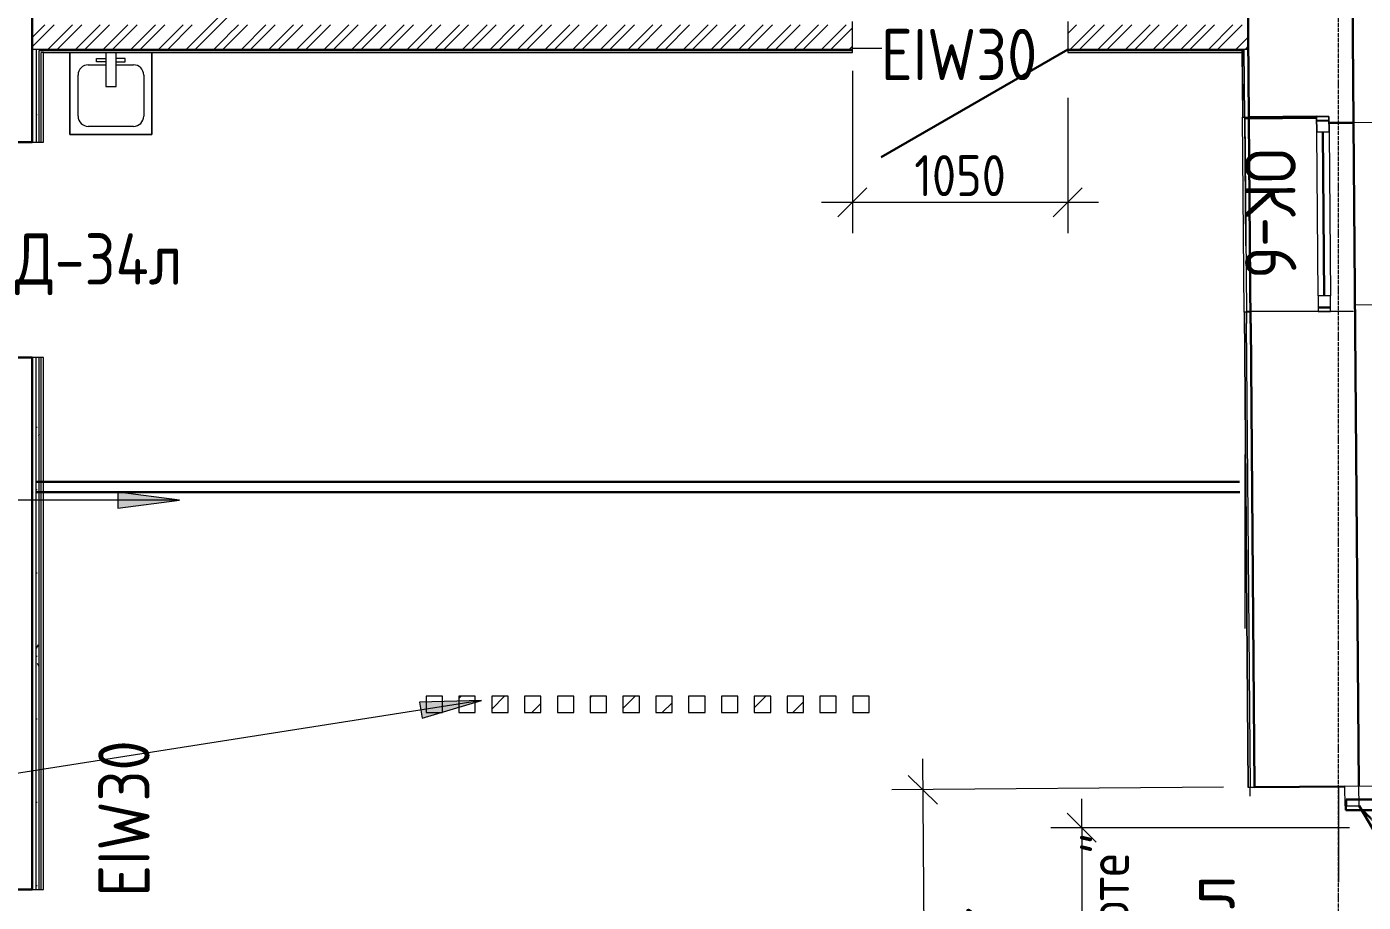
# Model space of a CAD drawing. Header units: millimetres. Extents: x 504091 to 2165846, y 135022 to 442887.
# Drawn here: x 1449105 to 1455621, y 332071 to 336338 of the extents above; entities that cross this region are included whole.
import ezdxf

# ---------------------------------------------------------------- set-up
doc = ezdxf.new("R2010")
doc.units = ezdxf.units.MM
for name, pattern in [('ADSK_Линия сетки', [25, 20, -2.5, 0, -2.5]), ('ADSK_Штриховая_ш3 п1_5', [4.5, 3, -1.5]), ('осеваяX2', [4, 2.5, -0.5, 0.5, -0.5])]:
    doc.linetypes.add(name, pattern=pattern)
doc.layers.get('Defpoints').update_dxf_attribs({"color": 255})
for name, color, linetype, lineweight in [('_ Окна', 7, 'Continuous', 30), ('Аннотация', 7, 'Continuous', 9), ('Двери', 7, 'Continuous', 20), ('Марки дверей', 7, 'Continuous', 20), ('Марки окон', 7, 'Continuous', 20), ('Ограждение', 7, 'Continuous', 18), ('Окна', 7, 'Continuous', 18), ('Оси', 165, 'осеваяX2', 13), ('Перекрытие', 7, 'Continuous', 18), ('размеры', 7, 'Continuous', 9), ('Сантехника', 7, 'Continuous', 18), ('Стены внутренние', 7, 'Continuous', 18), ('Стены наружные', 7, 'Continuous', 18), ('Стены несущие', 7, 'Continuous', 30), ('Стены отделка', 7, 'Continuous', 30), ('Стены штриховка', 7, 'Continuous', 18)]:
    doc.layers.add(name, color=color, linetype=linetype, lineweight=lineweight)
doc.layers.add('Линии', color=7, linetype='Continuous', lineweight=9, true_color=0x00a600)
doc.styles.add('GOST Common_1', font='GOST_Common.ttf', dxfattribs={"width": 0.9, "height": 250})
doc.styles.add('GOST Common_2', font='GOST_Common.ttf', dxfattribs={"width": 0.9, "height": 200})
doc.styles.add('GOST Common_4', font='GOST_Common.ttf', dxfattribs={"width": 0.9, "height": 200})
doc.dimstyles.new('ADSK_Основной_2_5_мм_Округление_до_1_мм', dxfattribs={"dimscale": 304.8, "dimtxt": 251.428749, "dimasz": 0.463911, "dimexe": 0.492126, "dimexo": 0.492126, "dimgap": 0.098425, "dimtad": 1, "dimdec": 0, "dimdsep": 46, "dimtxsty": 'GOST Common_1', "dimblk1": 'OBLIQUE', "dimblk2": 'OBLIQUE', "dimsah": 1, "dimcen": 0.09, "dimdle": 0.492126, "dimazin": 2, "dimtfac": 1, "dimtdec": 4, "dimtix": 1, "dimtmove": 0, "dimatfit": 3, "dimfxl": 0, "dimtvp": 1, "dimtolj": 1, "dimtzin": 0, "dimlwd": 20, "dimlwe": 20, "dimarcsym": 0})
doc.dimstyles.new('ADSK_Основной_2_мм', dxfattribs={"dimscale": 304.8, "dimtxt": 201.142999, "dimasz": 0.463911, "dimexe": 0.492126, "dimexo": 0.492126, "dimgap": 0.098425, "dimtad": 1, "dimrnd": 0.01, "dimdsep": 46, "dimtxsty": 'GOST Common_4', "dimblk1": 'OBLIQUE', "dimblk2": 'OBLIQUE', "dimsah": 1, "dimcen": 0.09, "dimdle": 0.492126, "dimazin": 2, "dimtfac": 1, "dimtdec": 4, "dimtix": 1, "dimtmove": 0, "dimatfit": 3, "dimfxl": 0, "dimtvp": 1, "dimtolj": 1, "dimtzin": 0, "dimlwd": 20, "dimlwe": 20, "dimarcsym": 0})
pattern_1 = [(45, (1368096.43, 304821.34), (-67.35192, 67.35192), []), (45, (1368141.33, 304821.34), (-67.35192, 67.35192), [])]

# ---------------------------------------------------------------- blocks, each defined once
blk = doc.blocks.new('AC_Дверь_Однопольная_Деревянная - 1050х2200 пр EI30 Д-34пр-3635889-План 1-го этажа')
at = {"layer": 'Двери', "lineweight": 30}
blk.add_line((-525, 75), (384.3, 600), dxfattribs=at)
blk = doc.blocks.new('Ограждение_куообразное_2 - Ограждение_куообразное_2-1751029-План 1-го этажа')
at = {"layer": 'Ограждение'}
h = blk.add_hatch(dxfattribs=at)
h.set_pattern_fill('FP_20', color=256, style=0, pattern_type=2)
h.set_pattern_definition([(45, (0, 0), (-106.066, 106.066), [])])
h.paths.add_polyline_path([(51461.7, 28173.7), (51461.7, 28253.7), (51381.7, 28253.7), (51381.7, 28173.7)])
h.paths.add_polyline_path([(51301.7, 28173.7), (51301.7, 28253.7), (51221.7, 28253.7), (51221.7, 28173.7), (51283.5, 28173.7)])
h.paths.add_polyline_path([(51608.1, 28173.7), (51621.7, 28173.7), (51621.7, 28253.7), (51541.7, 28253.7), (51541.7, 28173.7)])
h.paths.add_polyline_path([(51061.7, 28173.7), (51141.7, 28173.7), (51141.7, 28253.7), (51061.7, 28253.7)])
h.paths.add_polyline_path([(52981.7, 28173.7), (53061.7, 28173.7), (53061.7, 28253.7), (52981.7, 28253.7)])
h.paths.add_polyline_path([(50901.7, 28173.7), (50981.7, 28173.7), (50981.7, 28253.7), (50901.7, 28253.7)])
h.paths.add_polyline_path([(52501.7, 28173.7), (52581.7, 28173.7), (52581.7, 28253.7), (52501.7, 28253.7)])
h.paths.add_polyline_path([(52901.7, 28173.7), (52900.6, 28253.7), (52821.7, 28253.7), (52821.7, 28173.7), (52884.4, 28173.7)])
h.paths.add_polyline_path([(52101.7, 28173.7), (52101.7, 28253.7), (52021.7, 28253.7), (52021.7, 28173.7), (52035.9, 28173.7)])
h.paths.add_polyline_path([(52661.7, 28173.7), (52741.7, 28173.7), (52741.7, 28253.7), (52661.7, 28253.7)])
h.paths.add_polyline_path([(52421.7, 28173.7), (52421.7, 28253.7), (52341.7, 28253.7), (52341.7, 28173.7)])
h.paths.add_polyline_path([(52261.7, 28173.7), (52261.7, 28253.7), (52181.7, 28253.7), (52181.7, 28173.7)])
h.paths.add_polyline_path([(51861.7, 28173.7), (51941.7, 28173.7), (51941.7, 28253.7), (51861.7, 28253.7)])
h.paths.add_polyline_path([(51701.7, 28173.7), (51781.7, 28173.7), (51781.7, 28253.7), (51701.7, 28253.7)])
at = {"layer": 'Ограждение', "lineweight": 18}
for p, q in [((50981.7, 28253.7), (50901.7, 28253.7)), ((50901.7, 28253.7), (50901.7, 28173.7)), ((50981.7, 28173.7), (50981.7, 28253.7)), ((51141.7, 28253.7), (51061.7, 28253.7)), ((51061.7, 28253.7), (51061.7, 28173.7)), ((51141.7, 28173.7), (51141.7, 28253.7)), ((51301.7, 28253.7), (51221.7, 28253.7)), ((51221.7, 28253.7), (51221.7, 28173.7)), ((51301.7, 28173.7), (51301.7, 28253.7)), ((51461.7, 28253.7), (51381.7, 28253.7)), ((51381.7, 28253.7), (51381.7, 28173.7)), ((51461.7, 28173.7), (51461.7, 28253.7)), ((51621.7, 28253.7), (51541.7, 28253.7)), ((51541.7, 28253.7), (51541.7, 28173.7)), ((51621.7, 28173.7), (51621.7, 28253.7)), ((51781.7, 28253.7), (51701.7, 28253.7)), ((51701.7, 28253.7), (51701.7, 28173.7)), ((51781.7, 28173.7), (51781.7, 28253.7)), ((51941.7, 28253.7), (51861.7, 28253.7)), ((51861.7, 28253.7), (51861.7, 28173.7)), ((51941.7, 28173.7), (51941.7, 28253.7)), ((52101.7, 28253.7), (52021.7, 28253.7)), ((52021.7, 28253.7), (52021.7, 28173.7)), ((52101.7, 28173.7), (52101.7, 28253.7)), ((52261.7, 28253.7), (52181.7, 28253.7)), ((52181.7, 28253.7), (52181.7, 28173.7)), ((52261.7, 28173.7), (52261.7, 28253.7)), ((52421.7, 28253.7), (52341.7, 28253.7)), ((52341.7, 28253.7), (52341.7, 28173.7)), ((52421.7, 28173.7), (52421.7, 28253.7)), ((52581.7, 28253.7), (52501.7, 28253.7)), ((52501.7, 28253.7), (52501.7, 28173.7)), ((52581.7, 28173.7), (52581.7, 28253.7)), ((52741.7, 28253.7), (52661.7, 28253.7)), ((52661.7, 28253.7), (52661.7, 28173.7)), ((52741.7, 28173.7), (52741.7, 28253.7)), ((52901.7, 28253.7), (52821.7, 28253.7)), ((52821.7, 28253.7), (52821.7, 28173.7)), ((52901.7, 28173.7), (52901.7, 28253.7)), ((53061.7, 28253.7), (52981.7, 28253.7)), ((52981.7, 28253.7), (52981.7, 28173.7)), ((53061.7, 28173.7), (53061.7, 28253.7)), ((50901.7, 28173.7), (50981.7, 28173.7)), ((51061.7, 28173.7), (51141.7, 28173.7)), ((51221.7, 28173.7), (51301.7, 28173.7)), ((51381.7, 28173.7), (51461.7, 28173.7)), ((51541.7, 28173.7), (51621.7, 28173.7)), ((51701.7, 28173.7), (51781.7, 28173.7)), ((51861.7, 28173.7), (51941.7, 28173.7)), ((52021.7, 28173.7), (52101.7, 28173.7)), ((52181.7, 28173.7), (52261.7, 28173.7)), ((52341.7, 28173.7), (52421.7, 28173.7)), ((52501.7, 28173.7), (52581.7, 28173.7)), ((52661.7, 28173.7), (52741.7, 28173.7)), ((52821.7, 28173.7), (52901.7, 28173.7)), ((52981.7, 28173.7), (53061.7, 28173.7))]:
    blk.add_line(p, q, dxfattribs=at)
blk = doc.blocks.new('окна_rehau_однопольное_фрамуга_сверху - 910х2230 _нов_ ок-6-2054215-План 1-го этажа')
at = {"layer": '_ Окна', "lineweight": 18}
for p, q in [((-475, 75), (-475, 135)), ((-475, 135), (-399, 135)), ((-399, 135), (-399, 75)), ((399, 135), (399, 75)), ((475, 135), (399, 135)), ((475, 75), (475, 135)), ((-399, 75), (-475, 75)), ((399, 75), (475, 75))]:
    blk.add_line(p, q, dxfattribs=at)
at = {"layer": '_ Окна'}
for p, q in [((-455, 75), (-455, 135)), ((455, 75), (455, 135)), ((-399, 105), (399, 105))]:
    blk.add_line(p, q, dxfattribs=at)
at = {"layer": 'Окна'}
for p, q in [((-475, 135), (-475, 75)), ((-399, 135), (-475, 135)), ((-399, 135), (399, 135)), ((475, 135), (399, 135)), ((475, 75), (475, 135)), ((-475, 75), (-399, 75)), ((399, 75), (-399, 75)), ((399, 75), (475, 75))]:
    blk.add_line(p, q, dxfattribs=at)
blk = doc.blocks.new('SND_2D_Раковина - 400х400-608087-План 1-го этажа')
at = {"layer": 'Сантехника'}
for p, q in [((-200, 180), (-200, -220)), ((-200, -220), (-200, 180)), ((-70, 150), (-25, 150)), ((-70, 135), (-70, 150)), ((-25, 135), (-70, 135)), ((-25, 180), (-25, 15)), ((25, 15), (25, 180)), ((70, 150), (25, 150)), ((25, 135), (70, 135)), ((70, 135), (70, 150)), ((200, -220), (200, 180)), ((200, 180), (200, -220)), ((-160, -130), (-160, 70)), ((-110, 120), (-25, 120)), ((25, 120), (110, 120)), ((160, 70), (160, -130)), ((-25, 15), (25, 15)), ((110, -180), (-110, -180)), ((-200, -220), (200, -220)), ((200, -220), (-200, -220))]:
    blk.add_line(p, q, dxfattribs=at)
for centre, start, end in [((-110, 70), 90, 180), ((110, 70), 0, 90), ((-110, -130), 180, 270), ((110, -130), 270, 0)]:
    blk.add_arc(centre, 50, start, end, dxfattribs=at)
blk = doc.blocks.new('Дверь-Alumark_двупольная с глухим окном_S70 - 1600х3150 Открывание наружу _СП 24мм Обычный_ левая_ДН-1-6393487-План 1-го этажа')
at = {"layer": 'Двери', "lineweight": 30}
for p, q in [((880, 255), (87.6, 712.5)), ((-630, 255), (-114.7, 552.5))]:
    blk.add_line(p, q, dxfattribs=at)
at = {"layer": 'Двери'}
for p, q in [((-725, 255), (-725, 185)), ((-630, 255), (-725, 255)), ((-630, 185), (-630, 255)), ((880, 255), (880, 185)), ((975, 255), (880, 255)), ((975, 185), (975, 255)), ((-725, 185), (-630, 185)), ((880, 185), (975, 185))]:
    blk.add_line(p, q, dxfattribs=at)
blk = doc.blocks.new('_Oblique')
at = {"color": 0, "linetype": 'ByBlock', "lineweight": -2}
blk.add_line((-0.5, -0.5), (0.5, 0.5), dxfattribs=at)
blk = doc.blocks.new('*D2787')
at = {"layer": 'Defpoints', "color": 0, "lineweight": 20, "transparency": 16777216}
for p in [(1453130.5, 336272.9), (1454180.5, 336142.3), (1454180.5, 335482.4)]:
    blk.add_point(p, dxfattribs=at)
at = {"layer": 'размеры', "color": 0, "transparency": 16777216}
for p, q in [((1453130.5, 336122.9), (1453130.5, 335332.4)), ((1454180.5, 335992.3), (1454180.5, 335332.4)), ((1452980.5, 335482.4), (1454330.5, 335482.4))]:
    blk.add_line(p, q, dxfattribs=at)
at = {"layer": 'размеры', "color": 0, "transparency": 16777216, "xscale": 141.4, "yscale": 141.4, "zscale": 141.4, "rotation": 180}
blk.add_blockref('_Oblique', (1453130.5, 335482.4), dxfattribs=at)
at = {"layer": 'размеры', "color": 0, "transparency": 16777216, "xscale": 141.4, "yscale": 141.4, "zscale": 141.4}
blk.add_blockref('_Oblique', (1454180.5, 335482.4), dxfattribs=at)
at = {"layer": 'размеры', "color": 0, "lineweight": 20, "transparency": 16777216, "insert": (1453655.5, 335612.4), "char_height": 200, "width": 560.473, "attachment_point": 5, "style": 'GOST Common_4'}
blk.add_mtext('\\A1;1050', dxfattribs=at)
blk = doc.blocks.new('*D2723')
at = {"layer": 'Defpoints', "color": 0, "lineweight": 20, "transparency": 16777216}
for p in [(1455703.4, 332434.1), (1454248.5, 331134.1), (1455703.6, 331134.1)]:
    blk.add_point(p, dxfattribs=at)
at = {"layer": 'размеры', "color": 0, "transparency": 16777216}
for p, q in [((1454248.5, 332434.1), (1454248.5, 332575.5)), ((1455553.4, 332434.1), (1454098.5, 332434.1)), ((1454248.5, 332434.1), (1454248.5, 331134.1)), ((1455553.6, 331134.1), (1454098.5, 331134.1)), ((1454248.5, 331134.1), (1454248.5, 330992.7))]:
    blk.add_line(p, q, dxfattribs=at)
at = {"layer": 'размеры', "color": 0, "transparency": 16777216, "xscale": 141.4, "yscale": 141.4, "zscale": 141.4}
for p, rotation in [((1454248.5, 332434.1), 270), ((1454248.5, 331134.1), 90)]:
    blk.add_blockref('_Oblique', p, dxfattribs=dict(at, rotation=rotation))
at = {"layer": 'размеры', "color": 0, "lineweight": 20, "transparency": 16777216, "char_height": 200, "width": 1595.507, "attachment_point": 5, "rotation": 90, "style": 'GOST Common_4'}
for s, insert in [('\\A1;"в чистоте"', (1454378.6, 331784.1)), ('\\A1;12OO', (1454118.5, 331784.1))]:
    blk.add_mtext(s, dxfattribs=dict(at, insert=insert))
blk = doc.blocks.new('*D2764')
at = {"layer": 'Defpoints', "color": 0, "lineweight": 20, "transparency": 16777216}
for p in [(1455090.1, 332632.4), (1453487.2, 330919.3), (1455103.9, 330932.4)]:
    blk.add_point(p, dxfattribs=at)
at = {"layer": 'размеры', "color": 0, "transparency": 16777216}
for p, q in [((1453472.3, 332769.3), (1453488.5, 330769.3)), ((1454940.1, 332631.1), (1453323.5, 332618.1)), ((1454953.9, 330931.2), (1453337.2, 330918.1))]:
    blk.add_line(p, q, dxfattribs=at)
at = {"layer": 'размеры', "color": 0, "transparency": 16777216, "xscale": 141.4, "yscale": 141.4, "zscale": 141.4}
for p, rotation in [((1453473.5, 332619.3), 90.46338186677126), ((1453487.2, 330919.3), 270.4633818667713)]:
    blk.add_blockref('_Oblique', p, dxfattribs=dict(at, rotation=rotation))
at = {"layer": 'размеры', "color": 0, "lineweight": 20, "transparency": 16777216, "insert": (1453635.4, 331770.6), "char_height": 250, "width": 700.591, "attachment_point": 5, "rotation": 270.46338, "style": 'GOST Common_1'}
blk.add_mtext('\\A1;1700', dxfattribs=at)

msp = doc.modelspace()

# ---------------------------------------------------------------- hatches: boundary and pattern name
at = {"layer": 'Аннотация', "lineweight": 9}
for points in [[(1449849.8685, 334030.9029), (1449549.8685, 334070.3987), (1449549.8685, 333991.4072)], [(1451322.8093, 333054.2611), (1451020.3152, 333046.6967), (1451032.5802, 332968.6632)]]:
    msp.add_hatch(color=256, dxfattribs=at).paths.add_polyline_path(points)
at = {"layer": 'Стены внутренние', "lineweight": 9}
h = msp.add_hatch(dxfattribs=at)
h.set_pattern_fill('FP_12', color=256, style=0, pattern_type=2)
h.set_pattern_definition([(0, (1400150.29, 304821.34), (406.4, 101.6), [33.528, -271.272, 33.528, -271.272, -1625.6]), (0, (1400150.29, 304821.34), (406.4, 101.6), [-609.6, 33.528, -576.072, 33.528, -271.272, -711.2]), (0, (1400150.29, 304821.34), (406.4, 101.6), [-1524, 33.528, -169.672, 33.528, -474.472]), (120, (1400302.69, 304872.14), (-291.18818, 301.15272), [33.528, -271.272, 33.528, -271.272, -1625.6]), (120, (1400302.69, 304872.14), (-291.18818, 301.15272), [-609.6, 33.528, -576.072, 33.528, -271.272, -711.2]), (120, (1400302.69, 304872.14), (-291.18818, 301.15272), [-1524, 33.528, -169.672, 33.528, -474.472]), (240, (1400353.49, 305075.34), (-115.21182, -402.75272), [33.528, -271.272, 33.528, -271.272, -1625.6]), (240, (1400353.49, 305075.34), (-115.21182, -402.75272), [-609.6, 33.528, -576.072, 33.528, -271.272, -711.2]), (240, (1400353.49, 305075.34), (-115.21182, -402.75272), [-1524, 33.528, -169.672, 33.528, -474.472])])
h.paths.add_polyline_path([(1449166.1787, 327849.4627), (1449166.1787, 331083.6625), (1449151.1787, 331083.6625), (1449151.1787, 327849.4627)])
h.paths.add_polyline_path([(1449166.1787, 332133.6625), (1449166.1787, 334726.3441), (1449151.1787, 334726.3441), (1449151.1787, 332133.6625)])
h.paths.add_polyline_path([(1449166.1787, 335776.3441), (1449166.1787, 336232.624), (1449151.1787, 336232.624), (1449151.1787, 335776.3441)])
at = {"layer": 'Стены штриховка'}
h = msp.add_hatch(dxfattribs=at)
h.set_pattern_fill('ANSI32', color=256, scale=10)
h.set_pattern_definition(pattern_1)
h.paths.add_polyline_path([(1453130.4914, 336347.624), (1450083.7498, 336347.624), (1450083.7498, 336227.624), (1453130.4914, 336227.624)])
h.paths.add_polyline_path([(1455060.0608, 336347.624), (1454180.4914, 336347.624), (1454180.4914, 336227.624), (1455060.8696, 336227.624)])
h.paths.add_polyline_path([(1449963.2863, 336227.624), (1450083.2863, 336227.624), (1450083.2863, 338086.9034), (1449963.2863, 338086.9034), (1449963.2863, 336347.624)])
h = msp.add_hatch(dxfattribs=at)
h.set_pattern_fill('ANSI32', color=256, scale=10)
h.set_pattern_definition(pattern_1)
h.paths.add_polyline_path([(1449359.1107, 336227.624), (1449963.2863, 336227.624), (1449962.566, 336347.624), (1449131.1787, 336347.624), (1449131.1787, 336227.624)])

# ---------------------------------------------------------------- linework, layer by layer
at = {"layer": 'Аннотация', "lineweight": 9}
for p, q in [((1449849.8685, 334030.9029), (1442613.4342, 334030.9029)), ((1449849.8685, 334030.9029), (1449549.8685, 334070.3987)), ((1449549.8685, 334070.3987), (1449549.8685, 333991.4072)), ((1449549.8685, 333991.4072), (1449849.8685, 334030.9029)), ((1451322.8093, 333054.2611), (1442474.4845, 331663.512)), ((1451322.8093, 333054.2611), (1451020.3152, 333046.6967)), ((1451032.5802, 332968.6632), (1451322.8093, 333054.2611)), ((1451020.3152, 333046.6967), (1451032.5802, 332968.6632))]:
    msp.add_line(p, q, dxfattribs=at)
at = {"layer": 'Линии', "color": 7}
msp.add_line((1455054.1971, 334951.6674), (1455574.1971, 334951.6674), dxfattribs=at)
at = {"layer": 'Линии', "color": 7, "linetype": 'ADSK_Штриховая_ш3 п1_5', "lineweight": 30}
for p, q in [((1449151.1787, 334120.1483), (1455019.0633, 334120.1483)), ((1455019.0633, 334070.1483), (1449151.1787, 334070.1483)), ((1455537.3903, 332572.0977), (1455536.6645, 332519.0977)), ((1456180.4759, 332572.0977), (1455537.3903, 332572.0977)), ((1455536.6645, 332519.0977), (1456179.7501, 332519.0977)), ((1455703.413, 332434.0977), (1455618.413, 332519.0977))]:
    msp.add_line(p, q, dxfattribs=at)
at = {"layer": 'Оси', "linetype": 'ADSK_Линия сетки'}
msp.add_line((1455499.8592, 300469.847), (1455499.8592, 349044.3426), dxfattribs=at)
at = {"layer": 'Перекрытие', "color": 7, "true_color": 0xffffff}
for p, q in [((1453273.3239, 336232.624), (1453130.4914, 336232.624)), ((1455070.3678, 332588.3521), (1455070.0195, 332632.1983))]:
    msp.add_line(p, q, dxfattribs=at)
at = {"layer": 'Перекрытие'}
for p, q in [((1455045.7133, 333405.2868), (1455045.7133, 334253.8149)), ((1455499.8592, 332635.6747), (1455499.8592, 332169.4475))]:
    msp.add_line(p, q, dxfattribs=at)
at = {"layer": 'Стены внутренние'}
for p, q in [((1455048.7683, 335270.9127), (1455043.7039, 335897.0922)), ((1455043.7525, 335891.0924), (1455063.7518, 335891.2541)), ((1455573.9292, 335871.3795), (1455573.9373, 335870.3796)), ((1455049.4877, 335270.9185), (1455048.7683, 335270.9127))]:
    msp.add_line(p, q, dxfattribs=at)
at = {"layer": 'Стены наружные'}
for p, q in [((1455040.1068, 334947.032), (1455032.4237, 335897.001)), ((1455044.4233, 335897.098), (1455052.1064, 334947.1291)), ((1455581.8464, 334981.4145), (1455574.6486, 335871.3854))]:
    msp.add_line(p, q, dxfattribs=at)
at = {"layer": 'Стены несущие'}
for p, q in [((1449131.1787, 335776.3441), (1449131.1787, 340184.3441)), ((1455573.9292, 335871.3795), (1455546.5241, 339259.8673)), ((1455063.7033, 335897.254), (1455036.9452, 339205.7443)), ((1455063.7033, 335897.254), (1455393.6925, 335899.9228)), ((1455393.741, 335893.923), (1455063.7518, 335891.2541)), ((1455063.7518, 335891.2541), (1455071.8393, 334891.2869)), ((1455453.9332, 335870.409), (1455573.9292, 335871.3795)), ((1455573.9373, 335870.3796), (1455453.9412, 335869.4091)), ((1455600.0921, 332636.4853), (1455573.9373, 335870.3796)), ((1448621.1787, 335776.3441), (1449131.1787, 335776.3441)), ((1455071.8393, 334891.2869), (1455072.5586, 334891.2927)), ((1455090.8282, 332632.3665), (1455072.5586, 334891.2927)), ((1449131.1787, 334726.3441), (1448621.1787, 334726.3441)), ((1449131.1787, 334726.3441), (1449131.1787, 332133.6625)), ((1455090.8282, 332632.3665), (1455530.0944, 332635.9192)), ((1448621.1787, 332133.6625), (1449131.1787, 332133.6625))]:
    msp.add_line(p, q, dxfattribs=at)
at = {"layer": 'Стены отделка', "lineweight": 9}
for p, q in [((1455547.2435, 339259.8731), (1455574.6486, 335871.3854)), ((1453130.4914, 336212.624), (1453130.4914, 336363.524)), ((1454180.4914, 336363.524), (1454180.4914, 336212.624)), ((1449151.1787, 336227.624), (1449151.1787, 335776.3441)), ((1449186.1787, 336212.624), (1453130.4914, 336212.624)), ((1449186.1787, 335776.3441), (1449186.1787, 336212.624)), ((1454180.4914, 336212.624), (1455029.7093, 336212.624)), ((1455029.7983, 336221.624), (1455032.4237, 335897.001)), ((1455043.7039, 335897.0922), (1455041.0307, 336227.624)), ((1455032.4237, 335897.001), (1455063.7033, 335897.254)), ((1455574.6486, 335871.3854), (1455744.643, 335872.7602)), ((1449131.1787, 335776.3441), (1449186.1787, 335776.3441)), ((1455072.1057, 334947.2908), (1455040.1068, 334947.032)), ((1455040.1068, 334947.032), (1455058.8292, 332632.1078)), ((1455052.1064, 334947.1291), (1455052.5593, 334891.1309)), ((1455072.5586, 334891.2927), (1455072.1057, 334947.2908)), ((1455731.8415, 334982.6276), (1455581.8464, 334981.4145)), ((1455581.8464, 334981.4145), (1455600.8115, 332636.4912)), ((1449186.1787, 334726.3441), (1449131.1787, 334726.3441)), ((1449186.1787, 332133.6625), (1449186.1787, 334726.3441)), ((1455058.8292, 332632.1078), (1455090.8282, 332632.3665)), ((1455600.8115, 332636.4912), (1455750.8066, 332637.7043)), ((1449131.1787, 332133.6625), (1449186.1787, 332133.6625))]:
    msp.add_line(p, q, dxfattribs=at)
at = {"layer": 'Стены штриховка'}
for p, q in [((1453130.4914, 336227.624), (1449131.1787, 336227.624)), ((1449166.1787, 336221.624), (1453130.4914, 336221.624)), ((1449166.1787, 335776.3441), (1449166.1787, 336221.624)), ((1449186.1787, 336212.624), (1449175.1787, 336212.624)), ((1449175.1787, 335776.3441), (1449175.1787, 336212.624)), ((1455060.8696, 336227.624), (1454180.4914, 336227.624)), ((1454180.4914, 336221.624), (1455040.9175, 336221.624)), ((1455031.7983, 336221.624), (1455034.4236, 335897.0171)), ((1455042.1067, 334947.0482), (1455060.8292, 332632.1239)), ((1455070.8288, 332632.2048), (1455052.5593, 334891.1309)), ((1449151.1787, 332133.6625), (1449151.1787, 334726.3441)), ((1449166.1787, 332133.6625), (1449166.1787, 334726.3441)), ((1449175.1787, 332133.6625), (1449175.1787, 334726.3441))]:
    msp.add_line(p, q, dxfattribs=at)

# ---------------------------------------------------------------- block references
at = {"layer": 'Двери', "color": 8, "true_color": 0x7f7f7f, "rotation": 180}
msp.add_blockref('AC_Дверь_Однопольная_Деревянная - 1050х2200 пр EI30 Д-34пр-3635889-План 1-го этажа', (1453655.4914, 336302.624), dxfattribs=at)
at = {"layer": 'Двери', "rotation": 270.4633818725635}
msp.add_blockref('Дверь-Alumark_двупольная с глухим окном_S70 - 1600х3150 Открывание наружу _СП 24мм Обычный_ левая_ДН-1-6393487-План 1-го этажа', (1455350.9639, 331909.4467), dxfattribs=at)
at = {"layer": 'Ограждение'}
msp.add_blockref('Ограждение_куообразное_2 - Ограждение_куообразное_2-1751029-План 1-го этажа', (1400150.2939, 304821.3441), dxfattribs=at)
at = {"layer": 'Окна', "rotation": 270.4633818725635}
msp.add_blockref('окна_rehau_однопольное_фрамуга_сверху - 910х2230 _нов_ ок-6-2054215-План 1-го этажа', (1455322.5365, 335424.3318), dxfattribs=at)
at = {"layer": 'Сантехника'}
msp.add_blockref('SND_2D_Раковина - 400х400-608087-План 1-го этажа', (1449515.1956, 336032.624), dxfattribs=at)

# ---------------------------------------------------------------- texts
at = {"layer": 'Аннотация', "color": 1, "lineweight": 9, "true_color": 0xff0000, "insert": (1453268.0507, 336327.8684), "char_height": 250, "width": 559.035, "attachment_point": 1, "line_spacing_factor": 1.022766, "style": 'GOST Common_2'}
msp.add_mtext('\\pt360,720,1080,1440,1800,2160,2520,2880,3240,3600,3960,4320,4680,5040,5400,5760,6120,6480,6840,7200,7560,7920,8280,8640,9000,9360,9720,10080,10440,10800,11160,11520;ЕIW30', dxfattribs=at)
at = {"layer": 'Аннотация', "color": 1, "lineweight": 9, "true_color": 0xff0000, "insert": (1449453.7531, 332096.3715), "char_height": 250, "width": 559.035, "attachment_point": 1, "rotation": 90, "line_spacing_factor": 1.022766, "style": 'GOST Common_2'}
msp.add_mtext('\\pt360,720,1080,1440,1800,2160,2520,2880,3240,3600,3960,4320,4680,5040,5400,5760,6120,6480,6840,7200,7560,7920,8280,8640,9000,9360,9720,10080,10440,10800,11160,11520;ЕIW30', dxfattribs=at)
at = {"layer": 'Марки дверей', "lineweight": 9, "insert": (1449455.0885, 335180.4879), "char_height": 250, "width": 869.4, "attachment_point": 5, "line_spacing_factor": 1.022766, "style": 'GOST Common_2'}
msp.add_mtext('\\pt450,900,1350,1800,2250,2700,3150,3600,4050,4500,4950,5400,5850,6300,6750,7200,7650,8100,8550,9000,9450,9900,10350,10800,11250,11700,12150,12600,13050,13500,13950,14400;Д-34л', dxfattribs=at)
at = {"layer": 'Марки дверей', "lineweight": 9, "insert": (1454895.7329, 331801.3271), "char_height": 250, "width": 821.7, "attachment_point": 5, "rotation": 90, "line_spacing_factor": 1.022766, "style": 'GOST Common_2'}
msp.add_mtext('\\pt450,900,1350,1800,2250,2700,3150,3600,4050,4500,4950,5400,5850,6300,6750,7200,7650,8100,8550,9000,9450,9900,10350,10800,11250,11700,12150,12600,13050,13500,13950,14400;ДН-1л', dxfattribs=at)
at = {"layer": 'Марки окон', "lineweight": 9, "insert": (1455167.6359, 335426.6865), "char_height": 250, "width": 684.9, "attachment_point": 5, "rotation": 270.46338187, "line_spacing_factor": 1.022766, "style": 'GOST Common_2'}
msp.add_mtext('\\pt450,900,1350,1800,2250,2700,3150,3600,4050,4500,4950,5400,5850,6300,6750,7200,7650,8100,8550,9000,9450,9900,10350,10800,11250,11700,12150,12600,13050,13500,13950,14400;ОК-6', dxfattribs=at)

# ---------------------------------------------------------------- dimensions: what is measured, and where the dimension line sits
at = {"layer": 'размеры', "lineweight": 20}
dim = msp.add_linear_dim(base=(1454180.4914, 335482.4294), p1=(1453130.4914, 336272.8524), p2=(1454180.4914, 336142.2575), dimstyle='ADSK_Основной_2_мм', override={"dimpost": '<>', "dimfxl": 1058.090272, "dimlwd": 65535, "dimlwe": 65535}, dxfattribs=at)
dim.commit()
dim.dimension.update_dxf_attribs({"geometry": '*D2787', "text_midpoint": (1453655.4914, 335612.4294)})
dim = msp.add_linear_dim(base=(1453487.2399, 330919.3416), p1=(1455090.1088, 332632.3607), p2=(1455103.8575, 330932.4163), angle=270.46338187, dimstyle='ADSK_Основной_2_5_мм_Округление_до_1_мм', override={"dimpost": '<>', "dimfxl": 1700, "dimlwd": 65535, "dimlwe": 65535}, dxfattribs=at)
dim.commit()
dim.dimension.update_dxf_attribs({"geometry": '*D2764', "text_midpoint": (1453635.3605, 331770.5673)})
dim = msp.add_linear_dim(base=(1454248.5454, 331134.0998), p1=(1455703.413, 332434.0977), p2=(1455703.5605, 331134.0998), angle=90, text='12OO\\X"в чистоте"', dimstyle='ADSK_Основной_2_мм', override={"dimpost": '<>', "dimfxl": 1299.997878, "dimlwd": 65535, "dimlwe": 65535}, dxfattribs=at)
dim.commit()
dim.dimension.update_dxf_attribs({"geometry": '*D2723', "text_midpoint": (1454248.5454, 331784.0988)})

doc.saveas('drawing.dxf')
